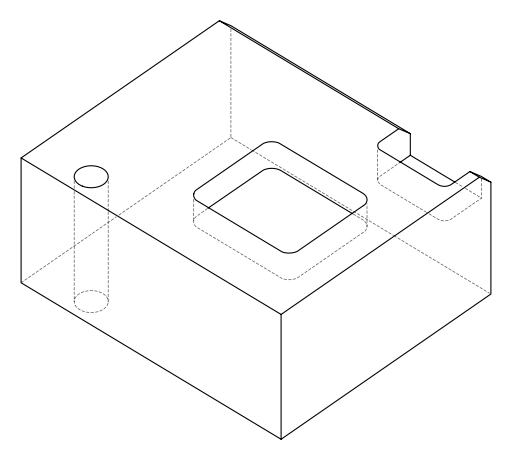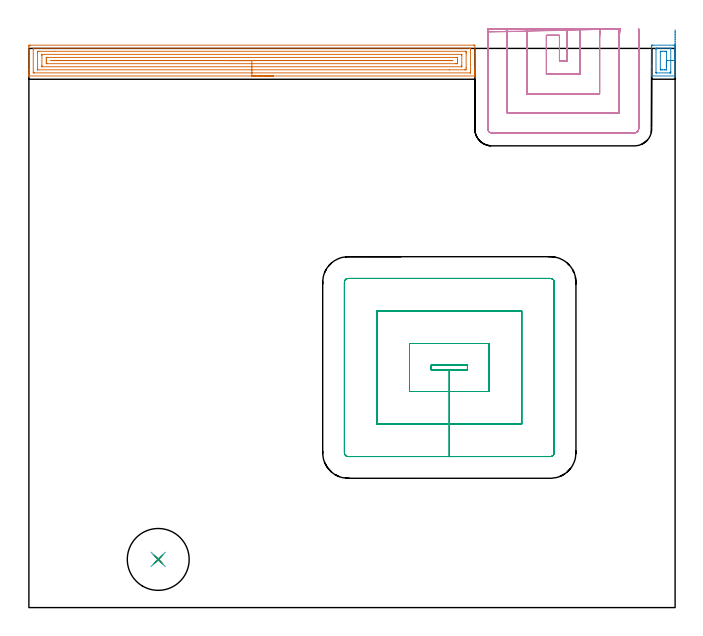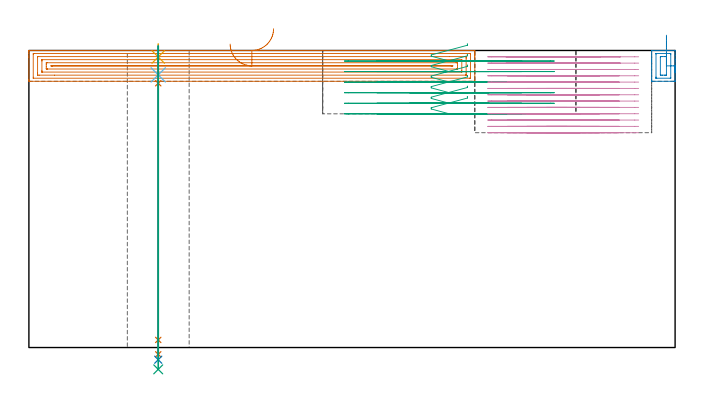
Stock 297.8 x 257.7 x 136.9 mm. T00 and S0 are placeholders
(PLAN: 9 operations, 7 tool changes, 42.5 min)
(1 AREA_MILL | FG_CHAMFER_SURFACE | UGT0205_001 | 10.03 min | 21428 mm3)
(2 AREA_MILL_1 | FG_CHAMFER_SURFACE_1 | UGT0205_001 | 0.69 min | 1803 mm3)
(3 MILL_RECTANGULAR_POCKET | POCKET_RECTANGULAR_STRAIGHT | UGT0201_136 | Follow Part, ap 5, ae 75% | 10.21 min | 344474 mm3)
(4 MILL_SLOT | SLOT_PARTIAL_RECTANGULAR | NXT0201_011 | Follow Part, ap 3, ae 75% | 19.71 min | 136277 mm3)
(5 SPOT_DRILL | STEP1HOLE | NXT0321_9005460120000 | 0.05 min | 188 mm3)
(6 DRILL_BLIND_HOLE_INTO_CENTER | STEP1HOLE | NXT0301_046 | 0.05 min | 371 mm3)
(7 GUN_DRILL_THROUGH_HOLE | STEP1HOLE | UGT0307_003 | 0.62 min | 4828 mm3)
(8 SPADE_DRILL_TO_ENLARGE_THROUGH_HOLE | STEP1HOLE | UGT0306_009 | 0.58 min | 31392 mm3)
(9 DRILL_TO_ENLARGE_THROUGH_HOLE | STEP1HOLE | UGT0301_392 | 0.6 min | 50523 mm3)
(TOOL UGT0205_001 | Chamfer Mill 20 x 3 x 45 deg. | D20 FL50 Z2)
(TOOL UGT0201_136 | Carbide End Mill 20.0 | D20 FL30 Z4)
(TOOL NXT0201_011 | ENDMILL 12mm [2P460-1200-NA 1630] | D12 FL38 Z6)
(TOOL NXT0321_9005460120000 | NC Spot Drill, 142deg, 12mm, Carbide, Uncoated | D12 PA142 FL30 Z2)
(TOOL NXT0301_046 | Carbide Drill 7.5mm [860.1-0750-038A1-MM 2214] | D7.5 PA140 FL53 Z2)
(TOOL UGT0307_003 | Gun Drill 7 mm | D7 PA130 FL24 Z1)
(TOOL UGT0306_009 | Spade Drill 18.5mm | D18.5 PA132 FL10 Z2)
(TOOL UGT0301_392 | Twist Drill 28.5 mm | D28.5 PA118 FL165 Z2)
(OP 1 AREA_MILL)
G17 G21 G94 G90
T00 M6
G54
G17 G0 G90 X112.75 Y245. S1061 M3
G43 Z146.9 H0
G94 G1 X112.712 Z146.028 F250.
X112.598 Z145.163
X112.409 Z144.312
X112.147 Z143.48
X111.813 Z142.674
X111.41 Z141.9
X110.942 Z141.164
X110.41 Z140.472
X109.821 Z139.829
X109.178 Z139.239
X108.486 Z138.708
X107.75 Z138.24
X106.976 Z137.837
X106.17 Z137.503
X105.338 Z137.241
X104.486 Z137.052
X103.622 Z136.938
X102.75 Z136.9
X0.155
X0.007 Y245.003 Z136.888
X0. Y245.012 Z136.879
Y245.33 Z136.569
Y245.746 Z136.153
Y246.359 Z135.536
Y247.549 Z134.348
Y248.126 Z133.768
Y258.436 Z123.461
X0.003 Y258.724 Z123.173
X0.009 Y259.192 Z122.706
X0.125 Y259.195 Z122.703
X0.601 Y259.2 Z122.7
X204.899
X205.315 Y259.196 Z122.702
X205.49 Y259.192 Z122.706
X205.5 Y259.012 Z122.885
Y248.126 Z133.768
Y247.549 Z134.348
Y247.242 Z134.654
Y246.666 Z135.23
Y246.359 Z135.536
Y245.746 Z136.153
Y245.331 Z136.569
Y245.012 Z136.879
X205.493 Y245.002 Z136.888
X205.345 Y245. Z136.9
X102.75
Y246.414 Z135.486
X2.385 Y246.415 Z135.485
X2.329
X2.01 Y246.425 Z135.475
X2.005 Y246.524 Z135.376
X2.001 Y246.74 Z135.16
X2. Y257.339 Z124.561
X2.006 Y257.72 Z124.18
X2.01 Y257.768 Z124.132
X2.024 Y257.779 Z124.121
X2.072 Y257.782 Z124.118
X2.176 Y257.785 Z124.115
X203.115
X203.171
X203.49 Y257.775 Z124.125
X203.495 Y257.676 Z124.224
X203.499 Y257.46 Z124.44
X203.5 Y246.861 Z135.039
X203.494 Y246.48 Z135.42
X203.49 Y246.432 Z135.468
X203.476 Y246.421 Z135.479
X203.428 Y246.418 Z135.482
X203.324 Y246.415 Z135.485
X102.75 Y246.414 Z135.486
Y247.828 Z134.072
X4.069 Y247.829 Z134.071
X4.033 Y247.83 Z134.07
X4.014 Y247.832 Z134.068
X4.011 Y247.834 Z134.066
X4.007 Y247.847 Z134.053
X4.003 Y247.958 Z133.942
X4.001 Y248.126 Z133.774
X4. Y248.293 Z133.607
Y255.359 Z126.541
X4.005 Y256.074 Z125.826
X4.009 Y256.234 Z125.666
X4.028 Y256.365 Z125.535
X4.169 Y256.366 Z125.534
X4.762 Y256.371 Z125.529
X11.759 Y256.372 Z125.528
X201.33 Y256.371 Z125.529
X201.43 Y256.37 Z125.53
X201.466 Y256.368 Z125.532
X201.481 Y256.365 Z125.535
X201.49 Y256.352 Z125.548
X201.494 Y256.242 Z125.658
X201.498 Y256.074 Z125.826
X201.5 Y255.907 Z125.993
Y255.191 Z126.709
Y248.841 Z133.059
X201.495 Y248.126 Z133.774
X201.491 Y247.967 Z133.933
X201.472 Y247.835 Z134.065
X201.33 Y247.834 Z134.066
X200.738 Y247.829 Z134.071
X193.778 Y247.828 Z134.072
X102.75
Y249.243 Z132.657
X6.107
X6.056 Y249.245 Z132.655
X6.021 Y249.249 Z132.651
X6.01 Y249.252 Z132.648
X6.007 Y249.272 Z132.628
X6.002 Y249.463 Z132.437
X6. Y249.846 Z132.054
Y254.308 Z127.592
X6.005 Y254.727 Z127.173
X6.01 Y254.935 Z126.965
X6.015 Y254.951 Z126.949
X6.039 Y254.953 Z126.947
X6.096 Y254.956 Z126.944
X6.19 Y254.957 Z126.943
X199.393
X199.444 Y254.955 Z126.945
X199.479 Y254.951 Z126.949
X199.49 Y254.948 Z126.952
X199.493 Y254.928 Z126.972
X199.498 Y254.737 Z127.163
X199.5 Y254.354 Z127.546
Y249.892 Z132.008
X199.495 Y249.473 Z132.427
X199.49 Y249.265 Z132.635
X199.485 Y249.249 Z132.651
X199.461 Y249.247 Z132.653
X199.404 Y249.244 Z132.656
X199.31 Y249.243 Z132.657
X102.75
Y250.657 Z131.243
X8.511
X8.272 Y250.659 Z131.241
X8.113 Y250.662 Z131.238
X8.009 Y250.667 Z131.233
X8.007 Y250.687 Z131.213
X8.004 Y250.775 Z131.125
X8. Y251.399 Z130.501
Y252.282 Z129.618
Y253.165 Z128.735
X8.003 Y253.425 Z128.475
X8.006 Y253.502 Z128.398
X8.009 Y253.535 Z128.365
X8.152 Y253.538 Z128.362
X8.391 Y253.542 Z128.358
X8.511 Y253.543 Z128.357
X8.63
X196.989
X197.228 Y253.541 Z128.359
X197.387 Y253.538 Z128.362
X197.491 Y253.534 Z128.366
X197.493 Y253.513 Z128.387
X197.496 Y253.425 Z128.475
X197.5 Y252.801 Z129.099
Y251.918 Z129.982
Y251.035 Z130.865
X197.497 Y250.775 Z131.125
X197.494 Y250.698 Z131.202
X197.491 Y250.665 Z131.235
X197.348 Y250.662 Z131.238
X197.109 Y250.658 Z131.242
X196.989 Y250.657 Z131.243
X196.87
X102.75
Y252.071 Z129.829
X10.889 Y252.072 Z129.828
X10.831
X10.414 Y252.078 Z129.822
X10.091 Y252.101 Z129.799
X10.357 Y252.123 Z129.777
X10.414 Y252.125 Z129.775
X10.831 Y252.129 Z129.771
X10.89
X194.611 Y252.128 Z129.772
X195.027 Y252.125 Z129.775
X195.086 Y252.123 Z129.777
X195.406 Y252.1 Z129.8
X195.143 Y252.078 Z129.822
X195.086 Y252.075 Z129.825
X194.669 Y252.071 Z129.829
X194.61
X102.75
X101.878 Z129.867
X101.014 Z129.981
X100.162 Z130.17
X99.33 Z130.432
X98.524 Z130.766
X97.75 Z131.169
X97.014 Z131.637
X96.322 Z132.168
X95.679 Z132.758
X95.09 Z133.401
X94.558 Z134.093
X94.09 Z134.829
X93.687 Z135.603
X93.353 Z136.409
X93.091 Z137.241
X92.902 Z138.092
X92.788 Z138.957
X92.75 Z139.829
G0 Z146.9
M5
M2
(OP 2 AREA_MILL_1)
G17 G21 G94 G90
T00 M6
G54
G17 G0 G90 X297.8 Y266.242 S1061 M3
G43 Z146.9 H0
Z129.802
G94 G1 Y265.599 Z129.212 F250.
Y264.907 Z128.681
Y264.172 Z128.212
Y263.398 Z127.809
Y262.592 Z127.474
Y261.76 Z127.212
Y260.909 Z127.023
Y260.044 Z126.908
Y259.172 Z126.87
Y258.301 Z126.907
Y257.436 Z127.021
Y256.584 Z127.209
Y255.752 Z127.471
Y254.946 Z127.805
Y254.172 Z128.207
Y253.436 Z128.676
Y252.743 Z129.207
Y252.1 Z129.796
Y249.892 Z132.002
Y249.169 Z132.729
Y249.009 Z132.889
Y247.242 Z134.654
X297.799 Y245.17 Z136.728
X297.79 Y245.005 Z136.892
X297.72 Y245. Z136.9
X287.08
X287.01 Y245.005 Z136.892
X287. Y245.172 Z136.726
Y249.169 Z132.729
Y249.892 Z132.002
Y258.724 Z123.172
X287.004 Y259.089 Z122.807
X287.01 Y259.191 Z122.705
X287.113 Y259.199 Z122.698
X287.524 Y259.2 Z122.7
X297.276
X297.691 Y259.194 Z122.703
X297.79 Y259.191 Z122.705
X297.8 Y259.086 Z122.81
Y252.1 Z129.796
X297.276 Y252.102 Z129.798
X295.8 Y252.1 Z129.8
Y246.947 Z134.953
X295.795 Y246.651 Z135.249
X295.79 Y246.455 Z135.445
X295.78 Y246.42 Z135.48
X295.762 Y246.418 Z135.482
X295.711 Y246.416 Z135.484
X295.503 Y246.414 Z135.486
X295.448
X289.241 Y246.415 Z135.485
X289.09 Y246.418 Z135.482
X289.022 Y246.421 Z135.479
X289.01 Y246.456 Z135.444
X289.006 Y246.505 Z135.395
X289.001 Y246.654 Z135.246
X289. Y257.253 Z124.647
X289.005 Y257.549 Z124.351
X289.01 Y257.745 Z124.155
X289.02 Y257.78 Z124.12
X289.038 Y257.782 Z124.118
X289.089 Y257.784 Z124.116
X289.297 Y257.786 Z124.114
X289.352
X295.559 Y257.785 Z124.115
X295.71 Y257.782 Z124.118
X295.778 Y257.779 Z124.121
X295.79 Y257.744 Z124.156
X295.794 Y257.695 Z124.205
X295.799 Y257.546 Z124.354
X295.8 Y252.1 Z129.8
X293.8
Y248.056 Z133.844
X293.797 Y247.986 Z133.914
X293.79 Y247.848 Z134.052
X293.779 Y247.835 Z134.065
X293.766 Y247.833 Z134.067
X293.73 Y247.831 Z134.069
X293.141 Y247.829 Z134.071
X292.843 Y247.828 Z134.072
X291.957
X291.368 Y247.829 Z134.071
X291.07 Y247.831 Z134.069
X291.029 Y247.833 Z134.067
X291.011 Y247.834 Z134.066
X291.007 Y247.916 Z133.984
X291.002 Y248.056 Z133.844
X291. Y248.126 Z133.774
Y248.195 Z133.705
Y256.144 Z125.756
X291.003 Y256.214 Z125.686
X291.01 Y256.352 Z125.548
X291.021 Y256.366 Z125.534
X291.034 Y256.368 Z125.532
X291.07 Y256.369 Z125.531
X291.659 Y256.371 Z125.529
X291.957 Y256.372 Z125.528
X292.843
X293.432 Y256.371 Z125.529
X293.73 Y256.369 Z125.531
X293.771 Y256.367 Z125.533
X293.789 Y256.366 Z125.534
X293.793 Y256.284 Z125.616
X293.798 Y256.144 Z125.756
X293.8 Y256.074 Z125.826
Y256.005 Z125.895
Y252.1 Z129.8
Y251.511 Z130.443
Y250.98 Z131.135
Y250.511 Z131.871
Y250.108 Z132.645
Y249.774 Z133.451
Y249.512 Z134.283
Y249.323 Z135.135
Y249.209 Z135.999
Y249.171 Z136.871
Y249.209 Z137.743
Y249.323 Z138.608
Y249.512 Z139.459
Y249.774 Z140.291
Y250.108 Z141.097
Y250.511 Z141.871
Y250.98 Z142.607
Y251.511 Z143.299
Y252.1 Z143.942
G0 Z146.9
M5
M2
(OP 3 MILL_RECTANGULAR_POCKET)
G17 G21 G94 G90
T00 M6
G54
G17 G0 G90 X201.991 Y109.6 S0 M3
G43 Z146.9 H0
Z139.9
G94 G1 X202.1 Z139.871 F250.
Y111.7 Z139.308
X185.4 Z134.833
Y109.6 Z134.271
X193.75 Z132.033
X202.1 F500.
Y111.7
X185.4
Y109.6
X193.75
Y99.6
X212.1
Y121.7
X175.4
Y99.6
X193.75
Y84.6
X227.1
Y136.7
X160.4
Y84.6
X193.75
Y69.6
X240.3
G3 X242.1 Y71.4 R1.8
G1 Y149.9
G3 X240.3 Y151.7 R1.8
G1 X147.2
G3 X145.4 Y149.9 R1.8
G1 Y71.4
G3 X147.2 Y69.6 R1.8
G1 X193.75
X194.75
G0 X201.991 Y109.6 Z135.033
G1 X202.1 Z135.004 F250.
Y111.7 Z134.441
X185.4 Z129.967
Y109.6 Z129.404
X193.75 Z127.167
X202.1 F500.
Y111.7
X185.4
Y109.6
X193.75
Y99.6
X212.1
Y121.7
X175.4
Y99.6
X193.75
Y84.6
X227.1
Y136.7
X160.4
Y84.6
X193.75
Y69.6
X240.3
G3 X242.1 Y71.4 R1.8
G1 Y149.9
G3 X240.3 Y151.7 R1.8
G1 X147.2
G3 X145.4 Y149.9 R1.8
G1 Y71.4
G3 X147.2 Y69.6 R1.8
G1 X193.75
X194.75
G0 X201.991 Y109.6 Z130.167
G1 X202.1 Z130.137 F250.
Y111.7 Z129.575
X185.4 Z125.1
Y109.6 Z124.537
X193.75 Z122.3
X202.1 F500.
Y111.7
X185.4
Y109.6
X193.75
Y99.6
X212.1
Y121.7
X175.4
Y99.6
X193.75
Y84.6
X227.1
Y136.7
X160.4
Y84.6
X193.75
Y69.6
X240.3
G3 X242.1 Y71.4 R1.8
G1 Y149.9
G3 X240.3 Y151.7 R1.8
G1 X147.2
G3 X145.4 Y149.9 R1.8
G1 Y71.4
G3 X147.2 Y69.6 R1.8
G1 X193.75
X194.75
G0 X201.991 Y109.6 Z125.3
G1 X202.1 Z125.271 F250.
Y111.7 Z124.708
X185.4 Z120.233
Y109.6 Z119.671
X193.75 Z117.433
X202.1 F500.
Y111.7
X185.4
Y109.6
X193.75
Y99.6
X212.1
Y121.7
X175.4
Y99.6
X193.75
Y84.6
X227.1
Y136.7
X160.4
Y84.6
X193.75
Y69.6
X240.3
G3 X242.1 Y71.4 R1.8
G1 Y149.9
G3 X240.3 Y151.7 R1.8
G1 X147.2
G3 X145.4 Y149.9 R1.8
G1 Y71.4
G3 X147.2 Y69.6 R1.8
G1 X193.75
X194.75
G0 X201.991 Y109.6 Z120.433
G1 X202.1 Z120.404 F250.
Y111.7 Z119.841
X185.4 Z115.367
Y109.6 Z114.804
X193.75 Z112.567
X202.1 F500.
Y111.7
X185.4
Y109.6
X193.75
Y99.6
X212.1
Y121.7
X175.4
Y99.6
X193.75
Y84.6
X227.1
Y136.7
X160.4
Y84.6
X193.75
Y69.6
X240.3
G3 X242.1 Y71.4 R1.8
G1 Y149.9
G3 X240.3 Y151.7 R1.8
G1 X147.2
G3 X145.4 Y149.9 R1.8
G1 Y71.4
G3 X147.2 Y69.6 R1.8
G1 X193.75
X194.75
G0 X201.991 Y109.6 Z115.567
G1 X202.1 Z115.538 F250.
Y111.7 Z114.975
X185.4 Z110.5
Y109.6 Z109.937
X193.75 Z107.7
X202.1 F500.
Y111.7
X185.4
Y109.6
X193.75
Y99.6
X212.1
Y121.7
X175.4
Y99.6
X193.75
Y84.6
X227.1
Y136.7
X160.4
Y84.6
X193.75
Y69.6
X240.3
G3 X242.1 Y71.4 R1.8
G1 Y149.9
G3 X240.3 Y151.7 R1.8
G1 X147.2
G3 X145.4 Y149.9 R1.8
G1 Y71.4
G3 X147.2 Y69.6 R1.8
G1 X193.75
X194.75
G0 Z146.9
M5
M2
(OP 4 MILL_SLOT)
G17 G21 G94 G90
T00 M6
G54
G17 G0 G90 X248.174 Y266.697 S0 M3
G43 Z146.9 H1
Z133.985
G94 G1 X248.035 Y263.7 F250.
G3 X248. Y262.172 R33. F500.
G1 Y251.8
X244.5
Y262.172
G3 X244.465 Y263.7 R33.
G1 X238.457
G2 X238.5 Y262.172 R27.
G1 Y245.8
X254.
Y262.172
G2 X254.043 Y263.7 R27.
G1 X254.213 Y266.695 F250.
X229.18 Y266.689
X229.435 Y263.7
G2 X229.5 Y262.172 R18. F500.
G1 Y236.8
X263.
Y262.172
G2 X263.065 Y263.7 R18.
G1 X263.32 Y266.689 F250.
X219.86 Y266.656
X220.369 Y263.7
G2 X220.5 Y262.172 R9. F500.
G1 Y227.8
X272.
Y262.172
G2 X272.131 Y263.7 R9.
G1 X272.64 Y266.656 F250.
X211.5 Y265.172
Y262.172
Y220.6 F500.
G3 X213.3 Y218.8 R1.8
G1 X279.2
G3 X281. Y220.6 R1.8
G1 Y262.172
Y265.172 F250.
G0 X248.146 Y266.698 Z131.069
G1 X248.026 Y263.7
G3 X248. Y262.379 R33. F500.
G1 Y251.8
X244.5
Y262.38
G3 X244.474 Y263.7 R33.
G1 X238.468
G2 X238.5 Y262.38 R27.
G1 Y245.8
X254.
Y262.379
G2 X254.032 Y263.7 R27.
G1 X254.179 Y266.696 F250.
X229.232 Y266.692
X229.452 Y263.7
G2 X229.5 Y262.38 R18. F500.
G1 Y236.8
X263.
Y262.379
G2 X263.049 Y263.7 R18.
G1 X263.269 Y266.692 F250.
X219.963 Y266.668
X220.403 Y263.7
G2 X220.5 Y262.38 R9. F500.
G1 Y227.8
X272.
Y262.379
G2 X272.097 Y263.7 R9.
G1 X272.538 Y266.668 F250.
X211.5 Y265.38
Y262.38
Y220.6 F500.
G3 X213.3 Y218.8 R1.8
G1 X279.2
G3 X281. Y220.6 R1.8
G1 Y262.379
Y265.379 F250.
G0 X248.005 Y266.7 Z128.154
G1 X248. Y263.7
Y263.647 F500.
Y251.8
X244.5
Y263.648
Y263.7
X238.5
Y263.648
Y245.8
X254.
Y263.647
Y263.7
X254.006 Y266.7 F250.
X229.491
X229.5 Y263.7
Y263.648 F500.
Y236.8
X263.
Y263.647
Y263.7
X263.009 Y266.7 F250.
X220.483
X220.5 Y263.7
Y263.648 F500.
Y227.8
X272.
Y263.647
Y263.7
X272.018 Y266.7 F250.
X211.5 Y266.648
Y263.648
Y220.6 F500.
G3 X213.3 Y218.8 R1.8
G1 X279.2
G3 X281. Y220.6 R1.8
G1 Y263.647
Y266.647 F250.
G0 X248. Y266.7 Z125.238
G1 Y263.7
Y251.8 F500.
X244.5
Y263.7
X238.5
Y245.8
X254.
Y263.7
Y266.7 F250.
X229.5
Y263.7
Y236.8 F500.
X263.
Y263.7
Y266.7 F250.
X220.5
Y263.7
Y227.8 F500.
X272.
Y263.7
Y266.7 F250.
X211.5
Y263.7
Y220.6 F500.
G3 X213.3 Y218.8 R1.8
G1 X279.2
G3 X281. Y220.6 R1.8
G1 Y263.7
Y266.7 F250.
G0 X248. Z122.323
G1 Y263.7
Y251.8 F500.
X244.5
Y263.7
X238.5
Y245.8
X254.
Y263.7
Y266.7 F250.
X229.5
Y263.7
Y236.8 F500.
X263.
Y263.7
Y266.7 F250.
X220.5
Y263.7
Y227.8 F500.
X272.
Y263.7
Y266.7 F250.
X211.5
Y263.7
Y220.6 F500.
G3 X213.3 Y218.8 R1.8
G1 X279.2
G3 X281. Y220.6 R1.8
G1 Y263.7
Y266.7 F250.
G0 X248. Z119.408
G1 Y263.7
Y251.8 F500.
X244.5
Y263.7
X238.5
Y245.8
X254.
Y263.7
Y266.7 F250.
X229.5
Y263.7
Y236.8 F500.
X263.
Y263.7
Y266.7 F250.
X220.5
Y263.7
Y227.8 F500.
X272.
Y263.7
Y266.7 F250.
X211.5
Y263.7
Y220.6 F500.
G3 X213.3 Y218.8 R1.8
G1 X279.2
G3 X281. Y220.6 R1.8
G1 Y263.7
Y266.7 F250.
G0 X248. Z116.492
G1 Y263.7
Y251.8 F500.
X244.5
Y263.7
X238.5
Y245.8
X254.
Y263.7
Y266.7 F250.
X229.5
Y263.7
Y236.8 F500.
X263.
Y263.7
Y266.7 F250.
X220.5
Y263.7
Y227.8 F500.
X272.
Y263.7
Y266.7 F250.
X211.5
Y263.7
Y220.6 F500.
G3 X213.3 Y218.8 R1.8
G1 X279.2
G3 X281. Y220.6 R1.8
G1 Y263.7
Y266.7 F250.
G0 X248. Z113.577
G1 Y263.7
Y251.8 F500.
X244.5
Y263.7
X238.5
Y245.8
X254.
Y263.7
Y266.7 F250.
X229.5
Y263.7
Y236.8 F500.
X263.
Y263.7
Y266.7 F250.
X220.5
Y263.7
Y227.8 F500.
X272.
Y263.7
Y266.7 F250.
X211.5
Y263.7
Y220.6 F500.
G3 X213.3 Y218.8 R1.8
G1 X279.2
G3 X281. Y220.6 R1.8
G1 Y263.7
Y266.7 F250.
G0 X248. Z110.662
G1 Y263.7
Y251.8 F500.
X244.5
Y263.7
X238.5
Y245.8
X254.
Y263.7
Y266.7 F250.
X229.5
Y263.7
Y236.8 F500.
X263.
Y263.7
Y266.7 F250.
X220.5
Y263.7
Y227.8 F500.
X272.
Y263.7
Y266.7 F250.
X211.5
Y263.7
Y220.6 F500.
G3 X213.3 Y218.8 R1.8
G1 X279.2
G3 X281. Y220.6 R1.8
G1 Y263.7
Y266.7 F250.
G0 X248. Z107.746
G1 Y263.7
Y251.8 F500.
X244.5
Y263.7
X238.5
Y245.8
X254.
Y263.7
Y266.7 F250.
X229.5
Y263.7
Y236.8 F500.
X263.
Y263.7
Y266.7 F250.
X220.5
Y263.7
Y227.8 F500.
X272.
Y263.7
Y266.7 F250.
X211.5
Y263.7
Y220.6 F500.
G3 X213.3 Y218.8 R1.8
G1 X279.2
G3 X281. Y220.6 R1.8
G1 Y263.7
Y266.7 F250.
G0 X248. Z104.831
G1 Y263.7
Y251.8 F500.
X244.5
Y263.7
X238.5
Y245.8
X254.
Y263.7
Y266.7 F250.
X229.5
Y263.7
Y236.8 F500.
X263.
Y263.7
Y266.7 F250.
X220.5
Y263.7
Y227.8 F500.
X272.
Y263.7
Y266.7 F250.
X211.5
Y263.7
Y220.6 F500.
G3 X213.3 Y218.8 R1.8
G1 X279.2
G3 X281. Y220.6 R1.8
G1 Y263.7
Y266.7 F250.
G0 X248. Z101.915
G1 Y263.7
Y251.8 F500.
X244.5
Y263.7
X238.5
Y245.8
X254.
Y263.7
Y266.7 F250.
X229.5
Y263.7
Y236.8 F500.
X263.
Y263.7
Y266.7 F250.
X220.5
Y263.7
Y227.8 F500.
X272.
Y263.7
Y266.7 F250.
X211.5
Y263.7
Y220.6 F500.
G3 X213.3 Y218.8 R1.8
G1 X279.2
G3 X281. Y220.6 R1.8
G1 Y263.7
Y266.7 F250.
G0 X248. Z99.
G1 Y263.7
Y251.8 F500.
X244.5
Y263.7
X238.5
Y245.8
X254.
Y263.7
Y266.7 F250.
X229.5
Y263.7
Y236.8 F500.
X263.
Y263.7
Y266.7 F250.
X220.5
Y263.7
Y227.8 F500.
X272.
Y263.7
Y266.7 F250.
X211.5
Y263.7
Y220.6 F500.
G3 X213.3 Y218.8 R1.8
G1 X279.2
G3 X281. Y220.6 R1.8
G1 Y263.7
Y266.7 F250.
G0 Z146.9
M5
M2
(OP 5 SPOT_DRILL)
G17 G21 G94 G90
T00 M6
G54
G17 G0 G90 X59.6 Y22.2 S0 M3
G43 Z146.9 H0
G94 G81 G98 Z133.9 F250. R139.9
G80
M5
M2
(OP 6 DRILL_BLIND_HOLE_INTO_CENTER)
G17 G21 G94 G90
T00 M6
G54
G17 G0 G90 X59.6 Y22.2 S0 M3
G43 Z146.9 H1
G94 G81 G98 Z125.65 F250. R138.9
G80
M5
M2
(OP 7 GUN_DRILL_THROUGH_HOLE)
G17 G21 G94 G90
T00 M6
G54
G17 G0 G90 X59.6 Y22.2 M8
G43 Z146.9 H0
Z133.764
S716 M3
G94 G1 Z121.792 F125. M26
G4 X.084
Z3.5 F250.
G4 X.084
Z-3.132 F125.
G4 X.084
M5
M9
G0 Z133.764
Z146.9
M2
(OP 8 SPADE_DRILL_TO_ENLARGE_THROUGH_HOLE)
G17 G21 G94 G90
T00 M6
G54
G17 G0 G90 X59.6 Y22.2 S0 M3
G43 Z146.9 H0
G94 G73 G98 Z-5.618 F250. Q17.815 R138.9
G80
M5
M2
(OP 9 DRILL_TO_ENLARGE_THROUGH_HOLE)
G17 G21 G94 G90
T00 M6
G54
G17 G0 G90 X59.6 Y22.2 S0 M3
G43 Z146.9 H0
G94 G73 G98 Z-10.062 F250. Q24.494 R138.9
G80
M5
M2
